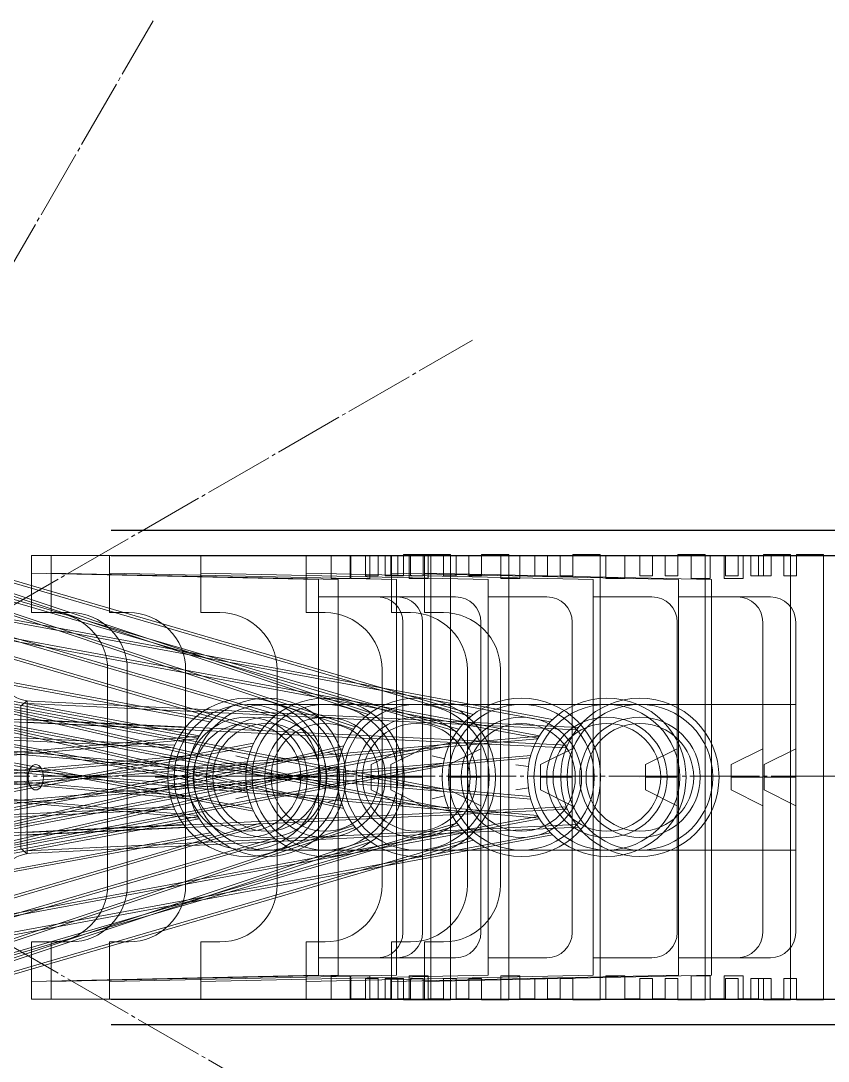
# Model space of a CAD drawing. Header units: millimetres. Extents: x 30 to 978, y -38 to 264.
# Drawn here: x 215.9 to 343.3, y 55.2 to 219.5 of the extents above; entities that cross this region are included whole.
import ezdxf

# ---------------------------------------------------------------- set-up
doc = ezdxf.new("R2010")
doc.units = ezdxf.units.MM
doc.linetypes.add('JIS_08_11', pattern=[12.8, 11, -0.6, 0.6, -0.6])
for name, color, linetype, lineweight in [('Body_Outer', 7, 'Continuous', 30), ('Center_L', 7, 'JIS_08_11', 13), ('deg000', 7, 'Continuous', 13), ('deg030', 7, 'Continuous', 13), ('deg060', 7, 'Continuous', 13), ('deg090', 7, 'Continuous', 13), ('deg120', 7, 'Continuous', 13), ('deg150', 7, 'Continuous', 13), ('deg180', 7, 'Continuous', 13), ('deg210', 7, 'Continuous', 13), ('deg240', 7, 'Continuous', 13), ('deg270', 7, 'Continuous', 13), ('deg300', 7, 'Continuous', 13), ('deg330', 7, 'Continuous', 13), ('deg360', 7, 'Continuous', 13)]:
    doc.layers.add(name, color=color, linetype=linetype, lineweight=lineweight)

msp = doc.modelspace()

# ---------------------------------------------------------------- linework, layer by layer
at = {"layer": 'Body_Outer'}
for p, q in [((230.16, 139.1), (345.57, 139.1)), ((230.16, 135.1), (344.44, 135.1)), ((230.16, 65), (432.05, 65)), ((230.16, 61), (432.05, 61))]:
    msp.add_line(p, q, dxfattribs=at)
at = {"layer": 'Center_L'}
for q in [(236.8, 219.53), (287.22, 169.1), (287.22, 31.33)]:
    msp.add_line((167.92, 100.22), q, dxfattribs=at)
msp.add_lwpolyline([(30.15, 100.22), (167.92, 100.22), (702.18, 100.22)], dxfattribs=at)
at = {"layer": 'deg000'}
for p, q in [((313.62, 135.1), (279.62, 135.1)), ((279.62, 135.1), (279.62, 132.3)), ((279.62, 135.1), (279.62, 126.05)), ((324.92, 135.1), (313.62, 135.1)), ((326.92, 135.1), (324.92, 135.1)), ((326.92, 131.43), (326.92, 135.1)), ((332.32, 135.05), (329.92, 135.05)), ((329.92, 135.05), (329.92, 131.43)), ((332.32, 131.84), (332.32, 135.05)), ((336.32, 135.05), (334.32, 135.05)), ((334.32, 135.05), (334.32, 131.84)), ((336.32, 131.84), (336.32, 135.05)), ((342.62, 135.22), (338.32, 135.22)), ((338.32, 135.22), (338.32, 131.84)), ((342.62, 100.05), (342.62, 135.22)), ((279.62, 132.3), (324.92, 131.3)), ((334.32, 131.84), (332.32, 131.84)), ((338.32, 131.84), (336.32, 131.84)), ((324.92, 131.3), (324.92, 128.55)), ((329.92, 131.43), (326.92, 131.43)), ((334.22, 128.55), (324.92, 128.55)), ((324.92, 128.55), (324.92, 111.55)), ((282.62, 126.05), (279.62, 126.05)), ((338.22, 100.05), (338.22, 124.55)), ((291.62, 100.05), (291.62, 117.05)), ((215.92, 111.32), (216.92, 112.12)), ((216.92, 87.98), (216.92, 112.12)), ((303.9, 107.92), (217.53, 112.06)), ((215.92, 88.79), (215.92, 111.32)), ((303.6, 107.53), (216.92, 111.69)), ((313.62, 111.55), (338.22, 111.55)), ((324.92, 111.55), (324.92, 100.05)), ((302.18, 105.1), (216.92, 109.19)), ((302.01, 104.71), (216.92, 108.78)), ((333.22, 102.05), (338.22, 104.55)), ((333.22, 100.05), (333.22, 102.05)), ((291.62, 100.05), (291.62, 83.05)), ((301.12, 100.05), (299.12, 100.05)), ((313.62, 100.05), (313.62, 100.05)), ((324.92, 88.55), (324.92, 100.05)), ((338.22, 100.05), (333.22, 100.05)), ((338.22, 100.05), (333.22, 100.05)), ((333.22, 100.05), (333.22, 98.05)), ((338.22, 100.05), (338.22, 75.55)), ((342.62, 100.05), (342.62, 64.88)), ((333.22, 98.05), (338.22, 95.55)), ((302.01, 95.4), (216.92, 91.32)), ((302.18, 95), (216.92, 90.92)), ((303.6, 92.57), (216.92, 88.42)), ((303.9, 92.19), (217.53, 88.05)), ((215.92, 88.79), (216.92, 87.98)), ((313.62, 88.55), (338.22, 88.55)), ((324.92, 71.55), (324.92, 88.55)), ((279.62, 65), (279.62, 74.05)), ((282.62, 74.05), (279.62, 74.05)), ((324.92, 68.8), (324.92, 71.55)), ((334.22, 71.55), (324.92, 71.55)), ((279.62, 67.8), (324.92, 68.8)), ((279.62, 65), (279.62, 67.8)), ((329.92, 68.67), (326.92, 68.67)), ((326.92, 68.67), (326.92, 65)), ((329.92, 65.05), (329.92, 68.67)), ((334.32, 68.26), (332.32, 68.26)), ((332.32, 68.26), (332.32, 65.05)), ((334.32, 65.05), (334.32, 68.26)), ((338.32, 68.26), (336.32, 68.26)), ((336.32, 68.26), (336.32, 65.05)), ((338.32, 64.88), (338.32, 68.26)), ((313.62, 65), (279.62, 65)), ((324.92, 65), (313.62, 65)), ((326.92, 65), (324.92, 65)), ((332.32, 65.05), (329.92, 65.05)), ((336.32, 65.05), (334.32, 65.05)), ((342.62, 64.88), (338.32, 64.88))]:
    msp.add_line(p, q, dxfattribs=at)
for radius in [12.5, 11.5, 9.5, 8.5]:
    msp.add_circle((313.62, 100.05), radius, dxfattribs=at)
for centre, radius, start, end in [((334.22, 124.55), 4, 0, 90), ((282.62, 117.05), 9, 0, 90), ((217.82, 118.05), 6, 180, 267.2555), ((313.62, 100.05), 11.5, 90, 180), ((313.62, 100.05), 8.5, 0, 180), ((313.62, 100.05), 11.5, 180, 270), ((313.62, 100.05), 8.5, 180, 0), ((217.82, 82.05), 6, 92.7445, 180), ((282.62, 83.05), 9, 270, 0), ((334.22, 75.55), 4, 270, 0)]:
    msp.add_arc(centre, radius, start, end, dxfattribs=at)
msp.add_ellipse((218.27, 100.05), major_axis=(0, 2), ratio=0.606673, dxfattribs=at)
at = {"layer": 'deg030'}
for p, q in [((308.41, 135.1), (274.41, 135.1)), ((274.41, 135.1), (274.41, 132.3)), ((274.41, 135.1), (274.41, 126.05)), ((319.71, 135.1), (308.41, 135.1)), ((321.71, 135.1), (319.71, 135.1)), ((321.71, 131.43), (321.71, 135.1)), ((327.11, 135.05), (324.71, 135.05)), ((324.71, 135.05), (324.71, 131.43)), ((327.11, 131.84), (327.11, 135.05)), ((331.11, 135.05), (329.11, 135.05)), ((329.11, 135.05), (329.11, 131.84)), ((331.11, 131.84), (331.11, 135.05)), ((337.41, 135.22), (333.11, 135.22)), ((333.11, 135.22), (333.11, 131.84)), ((337.41, 100.05), (337.41, 135.22)), ((274.41, 132.3), (319.71, 131.3)), ((329.11, 131.84), (327.11, 131.84)), ((333.11, 131.84), (331.11, 131.84)), ((319.71, 131.3), (319.71, 128.55)), ((324.71, 131.43), (321.71, 131.43)), ((329.01, 128.55), (319.71, 128.55)), ((319.71, 128.55), (319.71, 111.55)), ((299.85, 109.16), (214.83, 124.93)), ((277.41, 126.05), (274.41, 126.05)), ((299.5, 108.82), (214.17, 124.65)), ((333.01, 100.05), (333.01, 124.55)), ((297.54, 106.23), (213.78, 121.77)), ((297.76, 106.6), (213.83, 122.17)), ((286.41, 100.05), (286.41, 117.05)), ((308.41, 111.55), (333.01, 111.55)), ((319.71, 111.55), (319.71, 100.05)), ((296.4, 96.6), (211.36, 104.07)), ((296.29, 97.01), (211.42, 104.47)), ((328.01, 102.05), (333.01, 104.55)), ((296.02, 101.74), (294.04, 102.01)), ((328.01, 100.05), (328.01, 102.05)), ((297.48, 94), (211.02, 101.59)), ((297.72, 93.57), (211.58, 101.14)), ((286.41, 100.05), (286.41, 83.05)), ((308.41, 100.05), (308.41, 100.05)), ((319.71, 88.55), (319.71, 100.05)), ((333.01, 100.05), (328.01, 100.05)), ((333.01, 100.05), (328.01, 100.05)), ((328.01, 100.05), (328.01, 98.05)), ((333.01, 100.05), (333.01, 75.55)), ((337.41, 100.05), (337.41, 64.88)), ((328.01, 98.05), (333.01, 95.55)), ((308.41, 88.55), (333.01, 88.55)), ((319.71, 71.55), (319.71, 88.55)), ((274.41, 65), (274.41, 74.05)), ((277.41, 74.05), (274.41, 74.05)), ((319.71, 68.8), (319.71, 71.55)), ((329.01, 71.55), (319.71, 71.55)), ((274.41, 67.8), (319.71, 68.8)), ((274.41, 65), (274.41, 67.8)), ((324.71, 68.67), (321.71, 68.67)), ((321.71, 68.67), (321.71, 65)), ((324.71, 65.05), (324.71, 68.67)), ((329.11, 68.26), (327.11, 68.26)), ((327.11, 68.26), (327.11, 65.05)), ((329.11, 65.05), (329.11, 68.26)), ((333.11, 68.26), (331.11, 68.26)), ((331.11, 68.26), (331.11, 65.05)), ((333.11, 64.88), (333.11, 68.26)), ((308.41, 65), (274.41, 65)), ((319.71, 65), (308.41, 65)), ((321.71, 65), (319.71, 65)), ((327.11, 65.05), (324.71, 65.05)), ((331.11, 65.05), (329.11, 65.05)), ((337.41, 64.88), (333.11, 64.88))]:
    msp.add_line(p, q, dxfattribs=at)
for radius in [12.5, 11.5, 9.5, 8.5]:
    msp.add_circle((308.41, 100.05), radius, dxfattribs=at)
for centre, radius, start, end in [((329.01, 124.55), 4, 0, 90), ((277.41, 117.05), 9, 0, 90), ((308.41, 100.05), 11.5, 90, 180), ((308.41, 100.05), 8.5, 0, 180), ((308.41, 100.05), 11.5, 180, 270), ((308.41, 100.05), 8.5, 180, 0), ((277.41, 83.05), 9, 270, 0), ((329.01, 75.55), 4, 270, 0)]:
    msp.add_arc(centre, radius, start, end, dxfattribs=at)
at = {"layer": 'deg060'}
for p, q in [((294.93, 135.1), (260.93, 135.1)), ((260.93, 135.1), (260.93, 132.3)), ((260.93, 135.1), (260.93, 126.05)), ((306.23, 135.1), (294.93, 135.1)), ((308.23, 135.1), (306.23, 135.1)), ((308.23, 131.43), (308.23, 135.1)), ((313.63, 135.05), (311.23, 135.05)), ((311.23, 135.05), (311.23, 131.43)), ((313.63, 131.84), (313.63, 135.05)), ((317.63, 135.05), (315.63, 135.05)), ((315.63, 135.05), (315.63, 131.84)), ((317.63, 131.84), (317.63, 135.05)), ((323.93, 135.22), (319.63, 135.22)), ((319.63, 135.22), (319.63, 131.84)), ((323.93, 100.05), (323.93, 135.22)), ((286.94, 109.67), (203.64, 134)), ((287.33, 109.97), (204.32, 134.22)), ((284.99, 107.64), (203.05, 131.57)), ((260.93, 132.3), (306.23, 131.3)), ((315.63, 131.84), (313.63, 131.84)), ((319.63, 131.84), (317.63, 131.84)), ((284.74, 107.29), (202.96, 131.18)), ((306.23, 131.3), (306.23, 128.55)), ((311.23, 131.43), (308.23, 131.43)), ((315.53, 128.55), (306.23, 128.55)), ((306.23, 128.55), (306.23, 111.55)), ((263.93, 126.05), (260.93, 126.05)), ((319.53, 100.05), (319.53, 124.55)), ((272.93, 100.05), (272.93, 117.05)), ((282.63, 97.82), (198.78, 113.81)), ((282.56, 98.24), (198.87, 114.2)), ((283.44, 95.13), (198.19, 111.38)), ((283.64, 94.68), (198.7, 110.87)), ((294.93, 111.55), (319.53, 111.55)), ((306.23, 111.55), (306.23, 100.05)), ((314.53, 102.05), (319.53, 104.55)), ((282.78, 102.98), (280.83, 103.45)), ((314.53, 100.05), (314.53, 102.05)), ((272.93, 100.05), (272.93, 83.05)), ((294.93, 100.05), (294.93, 100.05)), ((306.23, 88.55), (306.23, 100.05)), ((319.53, 100.05), (314.53, 100.05)), ((319.53, 100.05), (314.53, 100.05)), ((314.53, 100.05), (314.53, 98.05)), ((319.53, 100.05), (319.53, 75.55)), ((323.93, 100.05), (323.93, 64.88)), ((314.53, 98.05), (319.53, 95.55)), ((294.93, 88.55), (319.53, 88.55)), ((306.23, 71.55), (306.23, 88.55)), ((260.93, 65), (260.93, 74.05)), ((263.93, 74.05), (260.93, 74.05)), ((306.23, 68.8), (306.23, 71.55)), ((315.53, 71.55), (306.23, 71.55)), ((260.93, 67.8), (306.23, 68.8)), ((260.93, 65), (260.93, 67.8)), ((311.23, 68.67), (308.23, 68.67)), ((308.23, 68.67), (308.23, 65)), ((311.23, 65.05), (311.23, 68.67)), ((315.63, 68.26), (313.63, 68.26)), ((313.63, 68.26), (313.63, 65.05)), ((315.63, 65.05), (315.63, 68.26)), ((319.63, 68.26), (317.63, 68.26)), ((317.63, 68.26), (317.63, 65.05)), ((319.63, 64.88), (319.63, 68.26)), ((294.93, 65), (260.93, 65)), ((306.23, 65), (294.93, 65)), ((308.23, 65), (306.23, 65)), ((313.63, 65.05), (311.23, 65.05)), ((317.63, 65.05), (315.63, 65.05)), ((323.93, 64.88), (319.63, 64.88))]:
    msp.add_line(p, q, dxfattribs=at)
for radius in [12.5, 11.5, 9.5, 8.5]:
    msp.add_circle((294.93, 100.05), radius, dxfattribs=at)
for centre, radius, start, end in [((315.53, 124.55), 4, 0, 90), ((263.93, 117.05), 9, 0, 90), ((294.93, 100.05), 11.5, 90, 180), ((294.93, 100.05), 8.5, 0, 180), ((294.93, 100.05), 11.5, 180, 270), ((294.93, 100.05), 8.5, 180, 0), ((263.93, 83.05), 9, 270, 0), ((315.53, 75.55), 4, 270, 0)]:
    msp.add_arc(centre, radius, start, end, dxfattribs=at)
at = {"layer": 'deg090'}
for p, q in [((270.72, 109.96), (188.39, 137.39)), ((271.12, 110.25), (189.08, 137.58)), ((268.7, 108), (187.71, 134.98)), ((278.35, 135.1), (244.35, 135.1)), ((244.35, 135.1), (244.35, 132.3)), ((244.35, 135.1), (244.35, 126.05)), ((289.65, 135.1), (278.35, 135.1)), ((291.65, 135.1), (289.65, 135.1)), ((291.65, 131.43), (291.65, 135.1)), ((297.05, 135.05), (294.65, 135.05)), ((294.65, 135.05), (294.65, 131.43)), ((297.05, 131.84), (297.05, 135.05)), ((301.05, 135.05), (299.05, 135.05)), ((299.05, 135.05), (299.05, 131.84)), ((301.05, 131.84), (301.05, 135.05)), ((307.35, 135.22), (303.05, 135.22)), ((303.05, 135.22), (303.05, 131.84)), ((307.35, 100.05), (307.35, 135.22)), ((268.43, 107.67), (187.61, 134.6)), ((244.35, 132.3), (289.65, 131.3)), ((299.05, 131.84), (297.05, 131.84)), ((303.05, 131.84), (301.05, 131.84)), ((289.65, 131.3), (289.65, 128.55)), ((294.65, 131.43), (291.65, 131.43)), ((298.95, 128.55), (289.65, 128.55)), ((289.65, 128.55), (289.65, 111.55)), ((247.35, 126.05), (244.35, 126.05)), ((302.95, 100.05), (302.95, 124.55)), ((265.97, 98.28), (182.78, 117.39)), ((265.92, 98.71), (182.89, 117.78)), ((256.35, 100.05), (256.35, 117.05)), ((266.68, 95.56), (182.1, 114.99)), ((266.87, 95.1), (182.59, 114.46)), ((278.35, 111.55), (302.95, 111.55)), ((289.65, 111.55), (289.65, 100.05)), ((266.31, 103.43), (264.39, 103.97)), ((297.95, 102.05), (302.95, 104.55)), ((297.95, 100.05), (297.95, 102.05)), ((256.35, 100.05), (256.35, 83.05)), ((278.35, 100.05), (278.35, 100.05)), ((289.65, 88.55), (289.65, 100.05)), ((302.95, 100.05), (297.95, 100.05)), ((302.95, 100.05), (297.95, 100.05)), ((297.95, 100.05), (297.95, 98.05)), ((302.95, 100.05), (302.95, 75.55)), ((307.35, 100.05), (307.35, 64.88)), ((297.95, 98.05), (302.95, 95.55)), ((278.35, 88.55), (302.95, 88.55)), ((289.65, 71.55), (289.65, 88.55)), ((244.35, 65), (244.35, 74.05)), ((247.35, 74.05), (244.35, 74.05)), ((289.65, 68.8), (289.65, 71.55)), ((298.95, 71.55), (289.65, 71.55)), ((244.35, 67.8), (289.65, 68.8)), ((244.35, 65), (244.35, 67.8)), ((294.65, 68.67), (291.65, 68.67)), ((291.65, 68.67), (291.65, 65)), ((294.65, 65.05), (294.65, 68.67)), ((299.05, 68.26), (297.05, 68.26)), ((297.05, 68.26), (297.05, 65.05)), ((299.05, 65.05), (299.05, 68.26)), ((303.05, 68.26), (301.05, 68.26)), ((301.05, 68.26), (301.05, 65.05)), ((303.05, 64.88), (303.05, 68.26)), ((278.35, 65), (244.35, 65)), ((289.65, 65), (278.35, 65)), ((291.65, 65), (289.65, 65)), ((297.05, 65.05), (294.65, 65.05)), ((301.05, 65.05), (299.05, 65.05)), ((307.35, 64.88), (303.05, 64.88))]:
    msp.add_line(p, q, dxfattribs=at)
for radius in [12.5, 11.5, 9.5, 8.5]:
    msp.add_circle((278.35, 100.05), radius, dxfattribs=at)
for centre, radius, start, end in [((298.95, 124.55), 4, 0, 90), ((247.35, 117.05), 9, 0, 90), ((278.35, 100.05), 11.5, 90, 180), ((278.35, 100.05), 8.5, 0, 180), ((278.35, 100.05), 11.5, 180, 270), ((278.35, 100.05), 8.5, 180, 0), ((247.35, 83.05), 9, 270, 0), ((298.95, 75.55), 4, 270, 0)]:
    msp.add_arc(centre, radius, start, end, dxfattribs=at)
at = {"layer": 'deg120'}
for p, q in [((263.93, 135.1), (229.93, 135.1)), ((229.93, 135.1), (229.93, 132.3)), ((229.93, 135.1), (229.93, 126.05)), ((275.23, 135.1), (263.93, 135.1)), ((277.23, 135.1), (275.23, 135.1)), ((277.23, 131.43), (277.23, 135.1)), ((282.63, 135.05), (280.23, 135.05)), ((280.23, 135.05), (280.23, 131.43)), ((282.63, 131.84), (282.63, 135.05)), ((286.63, 135.05), (284.63, 135.05)), ((284.63, 135.05), (284.63, 131.84)), ((286.63, 131.84), (286.63, 135.05)), ((292.93, 135.22), (288.63, 135.22)), ((288.63, 135.22), (288.63, 131.84)), ((292.93, 100.05), (292.93, 135.22)), ((255.94, 109.67), (172.64, 134)), ((256.33, 109.97), (173.32, 134.22)), ((253.99, 107.64), (172.05, 131.57)), ((229.93, 132.3), (275.23, 131.3)), ((284.63, 131.84), (282.63, 131.84)), ((288.63, 131.84), (286.63, 131.84)), ((253.74, 107.29), (171.96, 131.18)), ((275.23, 131.3), (275.23, 128.55)), ((280.23, 131.43), (277.23, 131.43)), ((284.53, 128.55), (275.23, 128.55)), ((275.23, 128.55), (275.23, 111.55)), ((232.93, 126.05), (229.93, 126.05)), ((288.53, 100.05), (288.53, 124.55)), ((241.93, 100.05), (241.93, 117.05)), ((251.63, 97.82), (167.78, 113.81)), ((251.56, 98.24), (167.87, 114.2)), ((252.44, 95.13), (167.19, 111.38)), ((252.64, 94.68), (167.7, 110.87)), ((263.93, 111.55), (288.53, 111.55)), ((275.23, 111.55), (275.23, 100.05)), ((283.53, 102.05), (288.53, 104.55)), ((251.78, 102.98), (249.83, 103.45)), ((283.53, 100.05), (283.53, 102.05)), ((241.93, 100.05), (241.93, 83.05)), ((263.93, 100.05), (263.93, 100.05)), ((275.23, 88.55), (275.23, 100.05)), ((288.53, 100.05), (283.53, 100.05)), ((288.53, 100.05), (283.53, 100.05)), ((283.53, 100.05), (283.53, 98.05)), ((288.53, 100.05), (288.53, 75.55)), ((292.93, 100.05), (292.93, 64.88)), ((283.53, 98.05), (288.53, 95.55)), ((263.93, 88.55), (288.53, 88.55)), ((275.23, 71.55), (275.23, 88.55)), ((229.93, 65), (229.93, 74.05)), ((232.93, 74.05), (229.93, 74.05)), ((275.23, 68.8), (275.23, 71.55)), ((284.53, 71.55), (275.23, 71.55)), ((229.93, 67.8), (275.23, 68.8)), ((229.93, 65), (229.93, 67.8)), ((280.23, 68.67), (277.23, 68.67)), ((277.23, 68.67), (277.23, 65)), ((280.23, 65.05), (280.23, 68.67)), ((284.63, 68.26), (282.63, 68.26)), ((282.63, 68.26), (282.63, 65.05)), ((284.63, 65.05), (284.63, 68.26)), ((288.63, 68.26), (286.63, 68.26)), ((286.63, 68.26), (286.63, 65.05)), ((288.63, 64.88), (288.63, 68.26)), ((263.93, 65), (229.93, 65)), ((275.23, 65), (263.93, 65)), ((277.23, 65), (275.23, 65)), ((282.63, 65.05), (280.23, 65.05)), ((286.63, 65.05), (284.63, 65.05)), ((292.93, 64.88), (288.63, 64.88))]:
    msp.add_line(p, q, dxfattribs=at)
for radius in [12.5, 11.5, 9.5, 8.5]:
    msp.add_circle((263.93, 100.05), radius, dxfattribs=at)
for centre, radius, start, end in [((284.53, 124.55), 4, 0, 90), ((232.93, 117.05), 9, 0, 90), ((263.93, 100.05), 11.5, 90, 180), ((263.93, 100.05), 8.5, 0, 180), ((263.93, 100.05), 11.5, 180, 270), ((263.93, 100.05), 8.5, 180, 0), ((232.93, 83.05), 9, 270, 0), ((284.53, 75.55), 4, 270, 0)]:
    msp.add_arc(centre, radius, start, end, dxfattribs=at)
at = {"layer": 'deg150'}
for p, q in [((254.72, 135.1), (220.72, 135.1)), ((220.72, 135.1), (220.72, 132.3)), ((220.72, 135.1), (220.72, 126.05)), ((266.02, 135.1), (254.72, 135.1)), ((268.02, 135.1), (266.02, 135.1)), ((268.02, 131.43), (268.02, 135.1)), ((273.42, 135.05), (271.02, 135.05)), ((271.02, 135.05), (271.02, 131.43)), ((273.42, 131.84), (273.42, 135.05)), ((277.42, 135.05), (275.42, 135.05)), ((275.42, 135.05), (275.42, 131.84)), ((277.42, 131.84), (277.42, 135.05)), ((283.72, 135.22), (279.42, 135.22)), ((279.42, 135.22), (279.42, 131.84)), ((283.72, 100.05), (283.72, 135.22)), ((220.72, 132.3), (266.02, 131.3)), ((275.42, 131.84), (273.42, 131.84)), ((279.42, 131.84), (277.42, 131.84)), ((266.02, 131.3), (266.02, 128.55)), ((271.02, 131.43), (268.02, 131.43)), ((275.32, 128.55), (266.02, 128.55)), ((266.02, 128.55), (266.02, 111.55)), ((246.15, 109.16), (161.13, 124.93)), ((223.72, 126.05), (220.72, 126.05)), ((245.8, 108.82), (160.48, 124.65)), ((279.32, 100.05), (279.32, 124.55)), ((243.85, 106.23), (160.08, 121.77)), ((244.07, 106.6), (160.14, 122.17)), ((232.72, 100.05), (232.72, 117.05)), ((254.72, 111.55), (279.32, 111.55)), ((266.02, 111.55), (266.02, 100.05)), ((242.7, 96.6), (157.67, 104.07)), ((242.59, 97.01), (157.72, 104.47)), ((274.32, 102.05), (279.32, 104.55)), ((242.33, 101.74), (240.35, 102.01)), ((274.32, 100.05), (274.32, 102.05)), ((243.78, 94), (157.33, 101.59)), ((244.03, 93.57), (157.89, 101.14)), ((232.72, 100.05), (232.72, 83.05)), ((254.72, 100.05), (254.72, 100.05)), ((266.02, 88.55), (266.02, 100.05)), ((279.32, 100.05), (274.32, 100.05)), ((279.32, 100.05), (274.32, 100.05)), ((274.32, 100.05), (274.32, 98.05)), ((279.32, 100.05), (279.32, 75.55)), ((283.72, 100.05), (283.72, 64.88)), ((274.32, 98.05), (279.32, 95.55)), ((254.72, 88.55), (279.32, 88.55)), ((266.02, 71.55), (266.02, 88.55)), ((220.72, 65), (220.72, 74.05)), ((223.72, 74.05), (220.72, 74.05)), ((266.02, 68.8), (266.02, 71.55)), ((275.32, 71.55), (266.02, 71.55)), ((220.72, 67.8), (266.02, 68.8)), ((220.72, 65), (220.72, 67.8)), ((271.02, 68.67), (268.02, 68.67)), ((268.02, 68.67), (268.02, 65)), ((271.02, 65.05), (271.02, 68.67)), ((275.42, 68.26), (273.42, 68.26)), ((273.42, 68.26), (273.42, 65.05)), ((275.42, 65.05), (275.42, 68.26)), ((279.42, 68.26), (277.42, 68.26)), ((277.42, 68.26), (277.42, 65.05)), ((279.42, 64.88), (279.42, 68.26)), ((254.72, 65), (220.72, 65)), ((266.02, 65), (254.72, 65)), ((268.02, 65), (266.02, 65)), ((273.42, 65.05), (271.02, 65.05)), ((277.42, 65.05), (275.42, 65.05)), ((283.72, 64.88), (279.42, 64.88))]:
    msp.add_line(p, q, dxfattribs=at)
for radius in [12.5, 11.5, 9.5, 8.5]:
    msp.add_circle((254.72, 100.05), radius, dxfattribs=at)
for centre, radius, start, end in [((275.32, 124.55), 4, 0, 90), ((223.72, 117.05), 9, 0, 90), ((254.72, 100.05), 11.5, 90, 180), ((254.72, 100.05), 8.5, 0, 180), ((254.72, 100.05), 11.5, 180, 270), ((254.72, 100.05), 8.5, 180, 0), ((223.72, 83.05), 9, 270, 0), ((275.32, 75.55), 4, 270, 0)]:
    msp.add_arc(centre, radius, start, end, dxfattribs=at)
at = {"layer": 'deg180'}
for p, q in [((251.62, 135.1), (217.62, 135.1)), ((217.62, 135.1), (217.62, 132.3)), ((217.62, 135.1), (217.62, 126.05)), ((262.92, 135.1), (251.62, 135.1)), ((264.92, 135.1), (262.92, 135.1)), ((264.92, 131.43), (264.92, 135.1)), ((270.32, 135.05), (267.92, 135.05)), ((267.92, 135.05), (267.92, 131.43)), ((270.32, 131.84), (270.32, 135.05)), ((274.32, 135.05), (272.32, 135.05)), ((272.32, 135.05), (272.32, 131.84)), ((274.32, 131.84), (274.32, 135.05)), ((280.62, 135.22), (276.32, 135.22)), ((276.32, 135.22), (276.32, 131.84)), ((280.62, 100.05), (280.62, 135.22)), ((217.62, 132.3), (262.92, 131.3)), ((272.32, 131.84), (270.32, 131.84)), ((276.32, 131.84), (274.32, 131.84)), ((262.92, 131.3), (262.92, 128.55)), ((267.92, 131.43), (264.92, 131.43)), ((272.22, 128.55), (262.92, 128.55)), ((262.92, 128.55), (262.92, 111.55)), ((220.62, 126.05), (217.62, 126.05)), ((276.22, 100.05), (276.22, 124.55)), ((229.62, 100.05), (229.62, 117.05)), ((241.9, 107.92), (155.53, 112.06)), ((241.6, 107.53), (154.92, 111.69)), ((251.62, 111.55), (276.22, 111.55)), ((262.92, 111.55), (262.92, 100.05)), ((240.18, 105.1), (154.92, 109.19)), ((240.01, 104.71), (154.92, 108.78)), ((271.22, 102.05), (276.22, 104.55)), ((271.22, 100.05), (271.22, 102.05)), ((229.62, 100.05), (229.62, 83.05)), ((239.12, 100.05), (237.12, 100.05)), ((251.62, 100.05), (251.62, 100.05)), ((262.92, 88.55), (262.92, 100.05)), ((276.22, 100.05), (271.22, 100.05)), ((276.22, 100.05), (271.22, 100.05)), ((271.22, 100.05), (271.22, 98.05)), ((276.22, 100.05), (276.22, 75.55)), ((280.62, 100.05), (280.62, 64.88)), ((271.22, 98.05), (276.22, 95.55)), ((240.01, 95.4), (154.92, 91.32)), ((240.18, 95), (154.92, 90.92)), ((241.6, 92.57), (154.92, 88.42)), ((241.9, 92.19), (155.53, 88.05)), ((251.62, 88.55), (276.22, 88.55)), ((262.92, 71.55), (262.92, 88.55)), ((217.62, 65), (217.62, 74.05)), ((220.62, 74.05), (217.62, 74.05)), ((262.92, 68.8), (262.92, 71.55)), ((272.22, 71.55), (262.92, 71.55)), ((217.62, 67.8), (262.92, 68.8)), ((217.62, 65), (217.62, 67.8)), ((267.92, 68.67), (264.92, 68.67)), ((264.92, 68.67), (264.92, 65)), ((267.92, 65.05), (267.92, 68.67)), ((272.32, 68.26), (270.32, 68.26)), ((270.32, 68.26), (270.32, 65.05)), ((272.32, 65.05), (272.32, 68.26)), ((276.32, 68.26), (274.32, 68.26)), ((274.32, 68.26), (274.32, 65.05)), ((276.32, 64.88), (276.32, 68.26)), ((251.62, 65), (217.62, 65)), ((262.92, 65), (251.62, 65)), ((264.92, 65), (262.92, 65)), ((270.32, 65.05), (267.92, 65.05)), ((274.32, 65.05), (272.32, 65.05)), ((280.62, 64.88), (276.32, 64.88))]:
    msp.add_line(p, q, dxfattribs=at)
for radius in [12.5, 11.5, 9.5, 8.5]:
    msp.add_circle((251.62, 100.05), radius, dxfattribs=at)
for centre, radius, start, end in [((272.22, 124.55), 4, 0, 90), ((220.62, 117.05), 9, 0, 90), ((251.62, 100.05), 11.5, 90, 180), ((251.62, 100.05), 8.5, 0, 180), ((251.62, 100.05), 11.5, 180, 270), ((251.62, 100.05), 8.5, 180, 0), ((220.62, 83.05), 9, 270, 0), ((272.22, 75.55), 4, 270, 0)]:
    msp.add_arc(centre, radius, start, end, dxfattribs=at)
at = {"layer": 'deg210'}
for p, q in [((254.72, 135.1), (220.72, 135.1)), ((220.72, 135.1), (220.72, 132.3)), ((220.72, 135.1), (220.72, 126.05)), ((266.02, 135.1), (254.72, 135.1)), ((268.02, 135.1), (266.02, 135.1)), ((268.02, 131.43), (268.02, 135.1)), ((273.42, 135.05), (271.02, 135.05)), ((271.02, 135.05), (271.02, 131.43)), ((273.42, 131.84), (273.42, 135.05)), ((277.42, 135.05), (275.42, 135.05)), ((275.42, 135.05), (275.42, 131.84)), ((277.42, 131.84), (277.42, 135.05)), ((283.72, 135.22), (279.42, 135.22)), ((279.42, 135.22), (279.42, 131.84)), ((283.72, 100.05), (283.72, 135.22)), ((220.72, 132.3), (266.02, 131.3)), ((275.42, 131.84), (273.42, 131.84)), ((279.42, 131.84), (277.42, 131.84)), ((266.02, 131.3), (266.02, 128.55)), ((271.02, 131.43), (268.02, 131.43)), ((275.32, 128.55), (266.02, 128.55)), ((266.02, 128.55), (266.02, 111.55)), ((223.72, 126.05), (220.72, 126.05)), ((279.32, 100.05), (279.32, 124.55)), ((232.72, 100.05), (232.72, 117.05)), ((254.72, 111.55), (279.32, 111.55)), ((266.02, 111.55), (266.02, 100.05)), ((243.78, 106.11), (157.33, 98.51)), ((244.03, 106.53), (157.89, 98.96)), ((274.32, 102.05), (279.32, 104.55)), ((242.7, 103.51), (157.67, 96.04)), ((242.59, 103.1), (157.72, 95.64)), ((274.32, 100.05), (274.32, 102.05)), ((232.72, 100.05), (232.72, 83.05)), ((254.72, 100.05), (254.72, 100.05)), ((266.02, 88.55), (266.02, 100.05)), ((279.32, 100.05), (274.32, 100.05)), ((274.32, 100.05), (274.32, 98.05)), ((279.32, 100.05), (274.32, 100.05)), ((279.32, 100.05), (279.32, 75.55)), ((283.72, 100.05), (283.72, 64.88)), ((242.33, 98.36), (240.35, 98.09)), ((274.32, 98.05), (279.32, 95.55)), ((243.85, 93.87), (160.08, 78.33)), ((244.07, 93.51), (160.14, 77.93)), ((245.8, 91.29), (160.48, 75.46)), ((246.15, 90.95), (161.13, 75.17)), ((254.72, 88.55), (279.32, 88.55)), ((266.02, 71.55), (266.02, 88.55)), ((220.72, 65), (220.72, 74.05)), ((223.72, 74.05), (220.72, 74.05)), ((266.02, 68.8), (266.02, 71.55)), ((275.32, 71.55), (266.02, 71.55)), ((220.72, 67.8), (266.02, 68.8)), ((220.72, 65), (220.72, 67.8)), ((271.02, 68.67), (268.02, 68.67)), ((268.02, 68.67), (268.02, 65)), ((271.02, 65.05), (271.02, 68.67)), ((275.42, 68.26), (273.42, 68.26)), ((273.42, 68.26), (273.42, 65.05)), ((275.42, 65.05), (275.42, 68.26)), ((279.42, 68.26), (277.42, 68.26)), ((277.42, 68.26), (277.42, 65.05)), ((279.42, 64.88), (279.42, 68.26)), ((254.72, 65), (220.72, 65)), ((266.02, 65), (254.72, 65)), ((268.02, 65), (266.02, 65)), ((273.42, 65.05), (271.02, 65.05)), ((277.42, 65.05), (275.42, 65.05)), ((283.72, 64.88), (279.42, 64.88))]:
    msp.add_line(p, q, dxfattribs=at)
for radius in [12.5, 11.5, 9.5, 8.5]:
    msp.add_circle((254.72, 100.05), radius, dxfattribs=at)
for centre, radius, start, end in [((275.32, 124.55), 4, 0, 90), ((223.72, 117.05), 9, 0, 90), ((254.72, 100.05), 11.5, 90, 180), ((254.72, 100.05), 8.5, 0, 180), ((254.72, 100.05), 11.5, 180, 270), ((254.72, 100.05), 8.5, 180, 0), ((223.72, 83.05), 9, 270, 0), ((275.32, 75.55), 4, 270, 0)]:
    msp.add_arc(centre, radius, start, end, dxfattribs=at)
at = {"layer": 'deg240'}
for p, q in [((263.93, 135.1), (229.93, 135.1)), ((229.93, 135.1), (229.93, 132.3)), ((229.93, 135.1), (229.93, 126.05)), ((275.23, 135.1), (263.93, 135.1)), ((277.23, 135.1), (275.23, 135.1)), ((277.23, 131.43), (277.23, 135.1)), ((282.63, 135.05), (280.23, 135.05)), ((280.23, 135.05), (280.23, 131.43)), ((282.63, 131.84), (282.63, 135.05)), ((286.63, 135.05), (284.63, 135.05)), ((284.63, 135.05), (284.63, 131.84)), ((286.63, 131.84), (286.63, 135.05)), ((292.93, 135.22), (288.63, 135.22)), ((288.63, 135.22), (288.63, 131.84)), ((292.93, 100.05), (292.93, 135.22)), ((229.93, 132.3), (275.23, 131.3)), ((284.63, 131.84), (282.63, 131.84)), ((288.63, 131.84), (286.63, 131.84)), ((275.23, 131.3), (275.23, 128.55)), ((280.23, 131.43), (277.23, 131.43)), ((284.53, 128.55), (275.23, 128.55)), ((275.23, 128.55), (275.23, 111.55)), ((232.93, 126.05), (229.93, 126.05)), ((288.53, 100.05), (288.53, 124.55)), ((241.93, 100.05), (241.93, 117.05)), ((263.93, 111.55), (288.53, 111.55)), ((275.23, 111.55), (275.23, 100.05)), ((252.64, 105.43), (167.7, 89.24)), ((252.44, 104.98), (167.19, 88.73)), ((283.53, 102.05), (288.53, 104.55)), ((251.63, 102.28), (167.78, 86.3)), ((283.53, 100.05), (283.53, 102.05)), ((251.56, 101.86), (167.87, 85.91)), ((241.93, 100.05), (241.93, 83.05)), ((263.93, 100.05), (263.93, 100.05)), ((275.23, 88.55), (275.23, 100.05)), ((288.53, 100.05), (283.53, 100.05)), ((283.53, 100.05), (283.53, 98.05)), ((288.53, 100.05), (283.53, 100.05)), ((288.53, 100.05), (288.53, 75.55)), ((292.93, 100.05), (292.93, 64.88)), ((251.78, 97.13), (249.83, 96.66)), ((283.53, 98.05), (288.53, 95.55)), ((253.74, 92.81), (171.96, 68.93)), ((253.99, 92.47), (172.05, 68.54)), ((255.94, 90.44), (172.64, 66.11)), ((256.33, 90.13), (173.32, 65.89)), ((263.93, 88.55), (288.53, 88.55)), ((275.23, 71.55), (275.23, 88.55)), ((229.93, 65), (229.93, 74.05)), ((232.93, 74.05), (229.93, 74.05)), ((275.23, 68.8), (275.23, 71.55)), ((284.53, 71.55), (275.23, 71.55)), ((229.93, 67.8), (275.23, 68.8)), ((229.93, 65), (229.93, 67.8)), ((280.23, 68.67), (277.23, 68.67)), ((277.23, 68.67), (277.23, 65)), ((280.23, 65.05), (280.23, 68.67)), ((284.63, 68.26), (282.63, 68.26)), ((282.63, 68.26), (282.63, 65.05)), ((284.63, 65.05), (284.63, 68.26)), ((288.63, 68.26), (286.63, 68.26)), ((286.63, 68.26), (286.63, 65.05)), ((288.63, 64.88), (288.63, 68.26)), ((263.93, 65), (229.93, 65)), ((275.23, 65), (263.93, 65)), ((277.23, 65), (275.23, 65)), ((282.63, 65.05), (280.23, 65.05)), ((286.63, 65.05), (284.63, 65.05)), ((292.93, 64.88), (288.63, 64.88))]:
    msp.add_line(p, q, dxfattribs=at)
for radius in [12.5, 11.5, 9.5, 8.5]:
    msp.add_circle((263.93, 100.05), radius, dxfattribs=at)
for centre, radius, start, end in [((284.53, 124.55), 4, 0, 90), ((232.93, 117.05), 9, 0, 90), ((263.93, 100.05), 11.5, 90, 180), ((263.93, 100.05), 8.5, 0, 180), ((263.93, 100.05), 11.5, 180, 270), ((263.93, 100.05), 8.5, 180, 0), ((232.93, 83.05), 9, 270, 0), ((284.53, 75.55), 4, 270, 0)]:
    msp.add_arc(centre, radius, start, end, dxfattribs=at)
at = {"layer": 'deg270'}
for p, q in [((278.35, 135.1), (244.35, 135.1)), ((244.35, 135.1), (244.35, 132.3)), ((244.35, 135.1), (244.35, 126.05)), ((289.65, 135.1), (278.35, 135.1)), ((291.65, 135.1), (289.65, 135.1)), ((291.65, 131.43), (291.65, 135.1)), ((297.05, 135.05), (294.65, 135.05)), ((294.65, 135.05), (294.65, 131.43)), ((297.05, 131.84), (297.05, 135.05)), ((301.05, 135.05), (299.05, 135.05)), ((299.05, 135.05), (299.05, 131.84)), ((301.05, 131.84), (301.05, 135.05)), ((307.35, 135.22), (303.05, 135.22)), ((303.05, 135.22), (303.05, 131.84)), ((307.35, 100.05), (307.35, 135.22)), ((244.35, 132.3), (289.65, 131.3)), ((299.05, 131.84), (297.05, 131.84)), ((303.05, 131.84), (301.05, 131.84)), ((289.65, 131.3), (289.65, 128.55)), ((294.65, 131.43), (291.65, 131.43)), ((298.95, 128.55), (289.65, 128.55)), ((289.65, 128.55), (289.65, 111.55)), ((247.35, 126.05), (244.35, 126.05)), ((302.95, 100.05), (302.95, 124.55)), ((256.35, 100.05), (256.35, 117.05)), ((278.35, 111.55), (302.95, 111.55)), ((289.65, 111.55), (289.65, 100.05)), ((266.68, 104.55), (182.1, 85.12)), ((266.87, 105), (182.59, 85.64)), ((297.95, 102.05), (302.95, 104.55)), ((297.95, 100.05), (297.95, 102.05)), ((265.97, 101.82), (182.78, 82.71)), ((265.92, 101.4), (182.89, 82.32)), ((256.35, 100.05), (256.35, 83.05)), ((278.35, 100.05), (278.35, 100.05)), ((289.65, 88.55), (289.65, 100.05)), ((302.95, 100.05), (297.95, 100.05)), ((297.95, 100.05), (297.95, 98.05)), ((302.95, 100.05), (297.95, 100.05)), ((302.95, 100.05), (302.95, 75.55)), ((307.35, 100.05), (307.35, 64.88)), ((297.95, 98.05), (302.95, 95.55)), ((266.31, 96.67), (264.39, 96.13)), ((268.43, 92.44), (187.61, 65.51)), ((268.7, 92.1), (187.71, 65.12)), ((270.72, 90.15), (188.39, 62.72)), ((271.12, 89.85), (189.08, 62.52)), ((278.35, 88.55), (302.95, 88.55)), ((289.65, 71.55), (289.65, 88.55)), ((244.35, 65), (244.35, 74.05)), ((247.35, 74.05), (244.35, 74.05)), ((289.65, 68.8), (289.65, 71.55)), ((298.95, 71.55), (289.65, 71.55)), ((244.35, 67.8), (289.65, 68.8)), ((244.35, 65), (244.35, 67.8)), ((294.65, 68.67), (291.65, 68.67)), ((291.65, 68.67), (291.65, 65)), ((294.65, 65.05), (294.65, 68.67)), ((299.05, 68.26), (297.05, 68.26)), ((297.05, 68.26), (297.05, 65.05)), ((299.05, 65.05), (299.05, 68.26)), ((303.05, 68.26), (301.05, 68.26)), ((301.05, 68.26), (301.05, 65.05)), ((303.05, 64.88), (303.05, 68.26)), ((278.35, 65), (244.35, 65)), ((289.65, 65), (278.35, 65)), ((291.65, 65), (289.65, 65)), ((297.05, 65.05), (294.65, 65.05)), ((301.05, 65.05), (299.05, 65.05)), ((307.35, 64.88), (303.05, 64.88))]:
    msp.add_line(p, q, dxfattribs=at)
for radius in [12.5, 11.5, 9.5, 8.5]:
    msp.add_circle((278.35, 100.05), radius, dxfattribs=at)
for centre, radius, start, end in [((298.95, 124.55), 4, 0, 90), ((247.35, 117.05), 9, 0, 90), ((278.35, 100.05), 11.5, 90, 180), ((278.35, 100.05), 8.5, 0, 180), ((278.35, 100.05), 11.5, 180, 270), ((278.35, 100.05), 8.5, 180, 0), ((247.35, 83.05), 9, 270, 0), ((298.95, 75.55), 4, 270, 0)]:
    msp.add_arc(centre, radius, start, end, dxfattribs=at)
at = {"layer": 'deg300'}
for p, q in [((294.93, 135.1), (260.93, 135.1)), ((260.93, 135.1), (260.93, 132.3)), ((260.93, 135.1), (260.93, 126.05)), ((306.23, 135.1), (294.93, 135.1)), ((308.23, 135.1), (306.23, 135.1)), ((308.23, 131.43), (308.23, 135.1)), ((313.63, 135.05), (311.23, 135.05)), ((311.23, 135.05), (311.23, 131.43)), ((313.63, 131.84), (313.63, 135.05)), ((317.63, 135.05), (315.63, 135.05)), ((315.63, 135.05), (315.63, 131.84)), ((317.63, 131.84), (317.63, 135.05)), ((323.93, 135.22), (319.63, 135.22)), ((319.63, 135.22), (319.63, 131.84)), ((323.93, 100.05), (323.93, 135.22)), ((260.93, 132.3), (306.23, 131.3)), ((315.63, 131.84), (313.63, 131.84)), ((319.63, 131.84), (317.63, 131.84)), ((306.23, 131.3), (306.23, 128.55)), ((311.23, 131.43), (308.23, 131.43)), ((315.53, 128.55), (306.23, 128.55)), ((306.23, 128.55), (306.23, 111.55)), ((263.93, 126.05), (260.93, 126.05)), ((319.53, 100.05), (319.53, 124.55)), ((272.93, 100.05), (272.93, 117.05)), ((294.93, 111.55), (319.53, 111.55)), ((306.23, 111.55), (306.23, 100.05)), ((283.64, 105.43), (198.7, 89.24)), ((283.44, 104.98), (198.19, 88.73)), ((314.53, 102.05), (319.53, 104.55)), ((282.63, 102.28), (198.78, 86.3)), ((314.53, 100.05), (314.53, 102.05)), ((282.56, 101.86), (198.87, 85.91)), ((272.93, 100.05), (272.93, 83.05)), ((294.93, 100.05), (294.93, 100.05)), ((306.23, 88.55), (306.23, 100.05)), ((319.53, 100.05), (314.53, 100.05)), ((314.53, 100.05), (314.53, 98.05)), ((319.53, 100.05), (314.53, 100.05)), ((319.53, 100.05), (319.53, 75.55)), ((323.93, 100.05), (323.93, 64.88)), ((282.78, 97.13), (280.83, 96.66)), ((314.53, 98.05), (319.53, 95.55)), ((284.74, 92.81), (202.96, 68.93)), ((284.99, 92.47), (203.05, 68.54)), ((286.94, 90.44), (203.64, 66.11)), ((287.33, 90.13), (204.32, 65.89)), ((294.93, 88.55), (319.53, 88.55)), ((306.23, 71.55), (306.23, 88.55)), ((260.93, 65), (260.93, 74.05)), ((263.93, 74.05), (260.93, 74.05)), ((306.23, 68.8), (306.23, 71.55)), ((315.53, 71.55), (306.23, 71.55)), ((260.93, 67.8), (306.23, 68.8)), ((260.93, 65), (260.93, 67.8)), ((311.23, 68.67), (308.23, 68.67)), ((308.23, 68.67), (308.23, 65)), ((311.23, 65.05), (311.23, 68.67)), ((315.63, 68.26), (313.63, 68.26)), ((313.63, 68.26), (313.63, 65.05)), ((315.63, 65.05), (315.63, 68.26)), ((319.63, 68.26), (317.63, 68.26)), ((317.63, 68.26), (317.63, 65.05)), ((319.63, 64.88), (319.63, 68.26)), ((294.93, 65), (260.93, 65)), ((306.23, 65), (294.93, 65)), ((308.23, 65), (306.23, 65)), ((313.63, 65.05), (311.23, 65.05)), ((317.63, 65.05), (315.63, 65.05)), ((323.93, 64.88), (319.63, 64.88))]:
    msp.add_line(p, q, dxfattribs=at)
for radius in [12.5, 11.5, 9.5, 8.5]:
    msp.add_circle((294.93, 100.05), radius, dxfattribs=at)
for centre, radius, start, end in [((315.53, 124.55), 4, 0, 90), ((263.93, 117.05), 9, 0, 90), ((294.93, 100.05), 11.5, 90, 180), ((294.93, 100.05), 8.5, 0, 180), ((294.93, 100.05), 11.5, 180, 270), ((294.93, 100.05), 8.5, 180, 0), ((263.93, 83.05), 9, 270, 0), ((315.53, 75.55), 4, 270, 0)]:
    msp.add_arc(centre, radius, start, end, dxfattribs=at)
at = {"layer": 'deg330'}
for p, q in [((308.41, 135.1), (274.41, 135.1)), ((274.41, 135.1), (274.41, 132.3)), ((274.41, 135.1), (274.41, 126.05)), ((319.71, 135.1), (308.41, 135.1)), ((321.71, 135.1), (319.71, 135.1)), ((321.71, 131.43), (321.71, 135.1)), ((327.11, 135.05), (324.71, 135.05)), ((324.71, 135.05), (324.71, 131.43)), ((327.11, 131.84), (327.11, 135.05)), ((331.11, 135.05), (329.11, 135.05)), ((329.11, 135.05), (329.11, 131.84)), ((331.11, 131.84), (331.11, 135.05)), ((337.41, 135.22), (333.11, 135.22)), ((333.11, 135.22), (333.11, 131.84)), ((337.41, 100.05), (337.41, 135.22)), ((274.41, 132.3), (319.71, 131.3)), ((329.11, 131.84), (327.11, 131.84)), ((333.11, 131.84), (331.11, 131.84)), ((319.71, 131.3), (319.71, 128.55)), ((324.71, 131.43), (321.71, 131.43)), ((329.01, 128.55), (319.71, 128.55)), ((319.71, 128.55), (319.71, 111.55)), ((277.41, 126.05), (274.41, 126.05)), ((333.01, 100.05), (333.01, 124.55)), ((286.41, 100.05), (286.41, 117.05)), ((308.41, 111.55), (333.01, 111.55)), ((319.71, 111.55), (319.71, 100.05)), ((297.48, 106.11), (211.02, 98.51)), ((297.72, 106.53), (211.58, 98.96)), ((328.01, 102.05), (333.01, 104.55)), ((296.4, 103.51), (211.36, 96.04)), ((296.29, 103.1), (211.42, 95.64)), ((328.01, 100.05), (328.01, 102.05)), ((286.41, 100.05), (286.41, 83.05)), ((308.41, 100.05), (308.41, 100.05)), ((319.71, 88.55), (319.71, 100.05)), ((333.01, 100.05), (328.01, 100.05)), ((328.01, 100.05), (328.01, 98.05)), ((333.01, 100.05), (328.01, 100.05)), ((333.01, 100.05), (333.01, 75.55)), ((337.41, 100.05), (337.41, 64.88)), ((296.02, 98.36), (294.04, 98.09)), ((328.01, 98.05), (333.01, 95.55)), ((297.54, 93.87), (213.78, 78.33)), ((297.76, 93.51), (213.83, 77.93)), ((299.5, 91.29), (214.17, 75.46)), ((299.85, 90.95), (214.83, 75.17)), ((308.41, 88.55), (333.01, 88.55)), ((319.71, 71.55), (319.71, 88.55)), ((274.41, 65), (274.41, 74.05)), ((277.41, 74.05), (274.41, 74.05)), ((319.71, 68.8), (319.71, 71.55)), ((329.01, 71.55), (319.71, 71.55)), ((274.41, 67.8), (319.71, 68.8)), ((274.41, 65), (274.41, 67.8)), ((324.71, 68.67), (321.71, 68.67)), ((321.71, 68.67), (321.71, 65)), ((324.71, 65.05), (324.71, 68.67)), ((329.11, 68.26), (327.11, 68.26)), ((327.11, 68.26), (327.11, 65.05)), ((329.11, 65.05), (329.11, 68.26)), ((333.11, 68.26), (331.11, 68.26)), ((331.11, 68.26), (331.11, 65.05)), ((333.11, 64.88), (333.11, 68.26)), ((308.41, 65), (274.41, 65)), ((319.71, 65), (308.41, 65)), ((321.71, 65), (319.71, 65)), ((327.11, 65.05), (324.71, 65.05)), ((331.11, 65.05), (329.11, 65.05)), ((337.41, 64.88), (333.11, 64.88))]:
    msp.add_line(p, q, dxfattribs=at)
for radius in [12.5, 11.5, 9.5, 8.5]:
    msp.add_circle((308.41, 100.05), radius, dxfattribs=at)
for centre, radius, start, end in [((329.01, 124.55), 4, 0, 90), ((277.41, 117.05), 9, 0, 90), ((308.41, 100.05), 11.5, 90, 180), ((308.41, 100.05), 8.5, 0, 180), ((308.41, 100.05), 11.5, 180, 270), ((308.41, 100.05), 8.5, 180, 0), ((277.41, 83.05), 9, 270, 0), ((329.01, 75.55), 4, 270, 0)]:
    msp.add_arc(centre, radius, start, end, dxfattribs=at)
at = {"layer": 'deg360'}
for p, q in [((313.62, 135.1), (279.62, 135.1)), ((279.62, 135.1), (279.62, 132.3)), ((279.62, 135.1), (279.62, 126.05)), ((324.92, 135.1), (313.62, 135.1)), ((326.92, 135.1), (324.92, 135.1)), ((326.92, 131.43), (326.92, 135.1)), ((332.32, 135.05), (329.92, 135.05)), ((329.92, 135.05), (329.92, 131.43)), ((332.32, 131.84), (332.32, 135.05)), ((336.32, 135.05), (334.32, 135.05)), ((334.32, 135.05), (334.32, 131.84)), ((336.32, 131.84), (336.32, 135.05)), ((342.62, 135.22), (338.32, 135.22)), ((338.32, 135.22), (338.32, 131.84)), ((342.62, 100.05), (342.62, 135.22)), ((279.62, 132.3), (324.92, 131.3)), ((334.32, 131.84), (332.32, 131.84)), ((338.32, 131.84), (336.32, 131.84)), ((324.92, 131.3), (324.92, 128.55)), ((329.92, 131.43), (326.92, 131.43)), ((334.22, 128.55), (324.92, 128.55)), ((324.92, 128.55), (324.92, 111.55)), ((282.62, 126.05), (279.62, 126.05)), ((338.22, 100.05), (338.22, 124.55)), ((291.62, 100.05), (291.62, 117.05)), ((215.92, 111.32), (216.92, 112.12)), ((216.92, 112.12), (216.92, 87.98)), ((303.9, 107.92), (217.53, 112.06)), ((215.92, 111.32), (215.92, 88.79)), ((303.6, 107.53), (216.92, 111.69)), ((313.62, 111.55), (338.22, 111.55)), ((324.92, 111.55), (324.92, 100.05)), ((302.18, 105.1), (216.92, 109.19)), ((302.01, 104.71), (216.92, 108.78)), ((333.22, 102.05), (338.22, 104.55)), ((333.22, 100.05), (333.22, 102.05)), ((291.62, 100.05), (291.62, 83.05)), ((301.12, 100.05), (299.12, 100.05)), ((313.62, 100.05), (313.62, 100.05)), ((324.92, 88.55), (324.92, 100.05)), ((338.22, 100.05), (333.22, 100.05)), ((333.22, 100.05), (333.22, 98.05)), ((338.22, 100.05), (333.22, 100.05)), ((338.22, 100.05), (338.22, 75.55)), ((342.62, 100.05), (342.62, 64.88)), ((333.22, 98.05), (338.22, 95.55)), ((302.01, 95.4), (216.92, 91.32)), ((302.18, 95), (216.92, 90.92)), ((303.6, 92.57), (216.92, 88.42)), ((303.9, 92.19), (217.53, 88.05)), ((215.92, 88.79), (216.92, 87.98)), ((313.62, 88.55), (338.22, 88.55)), ((324.92, 71.55), (324.92, 88.55)), ((279.62, 65), (279.62, 74.05)), ((282.62, 74.05), (279.62, 74.05)), ((324.92, 68.8), (324.92, 71.55)), ((334.22, 71.55), (324.92, 71.55)), ((279.62, 67.8), (324.92, 68.8)), ((279.62, 65), (279.62, 67.8)), ((329.92, 68.67), (326.92, 68.67)), ((326.92, 68.67), (326.92, 65)), ((329.92, 65.05), (329.92, 68.67)), ((334.32, 68.26), (332.32, 68.26)), ((332.32, 68.26), (332.32, 65.05)), ((334.32, 65.05), (334.32, 68.26)), ((338.32, 68.26), (336.32, 68.26)), ((336.32, 68.26), (336.32, 65.05)), ((338.32, 64.88), (338.32, 68.26)), ((313.62, 65), (279.62, 65)), ((324.92, 65), (313.62, 65)), ((326.92, 65), (324.92, 65)), ((332.32, 65.05), (329.92, 65.05)), ((336.32, 65.05), (334.32, 65.05)), ((342.62, 64.88), (338.32, 64.88))]:
    msp.add_line(p, q, dxfattribs=at)
for radius in [12.5, 11.5, 9.5, 8.5]:
    msp.add_circle((313.62, 100.05), radius, dxfattribs=at)
for centre, radius, start, end in [((334.22, 124.55), 4, 0, 90), ((282.62, 117.05), 9, 0, 90), ((217.82, 118.05), 6, 180, 267.2555), ((313.62, 100.05), 11.5, 90, 180), ((313.62, 100.05), 8.5, 0, 180), ((313.62, 100.05), 11.5, 180, 270), ((313.62, 100.05), 8.5, 180, 0), ((217.82, 82.05), 6, 92.7445, 180), ((282.62, 83.05), 9, 270, 0), ((334.22, 75.55), 4, 270, 0)]:
    msp.add_arc(centre, radius, start, end, dxfattribs=at)
at = {"layer": 'deg360', "extrusion": (0, 0, -1)}
msp.add_ellipse((218.27, 100.05), major_axis=(0, -2), ratio=0.606673, dxfattribs=at)

doc.saveas('drawing.dxf')
